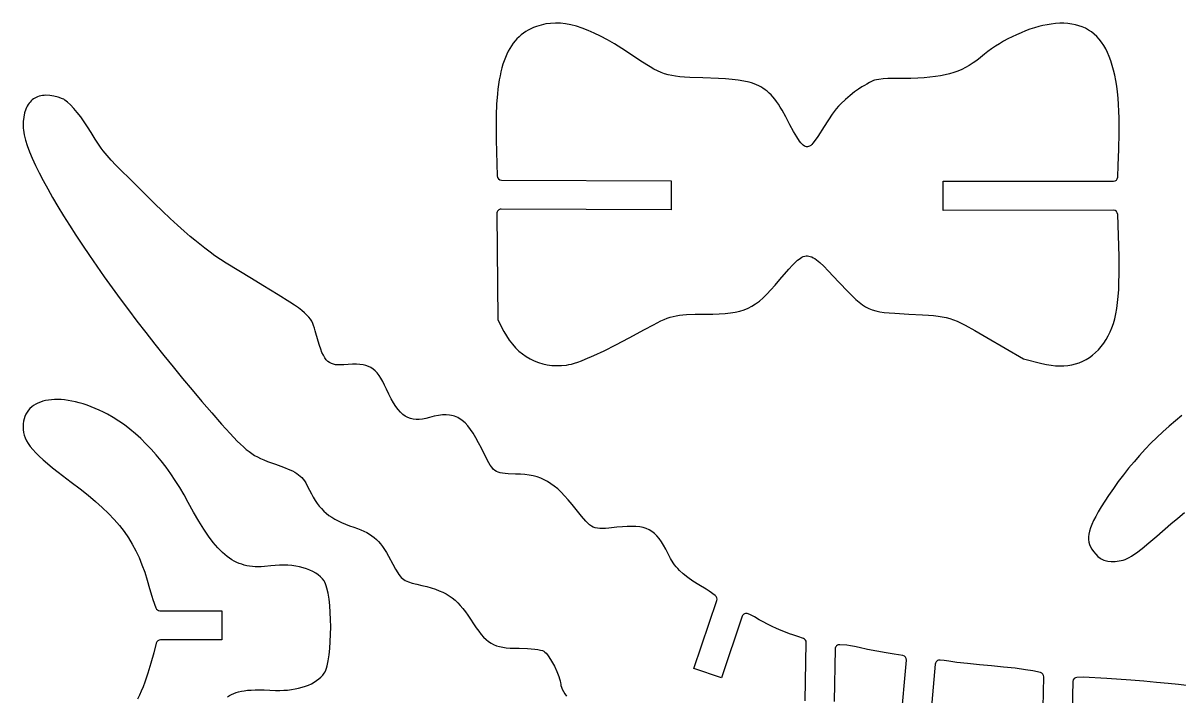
# Model space of a CAD drawing. Header units: millimetres. Extents: x 307 to 1088, y -456 to -130.
# Drawn here: x 709.2 to 898.5, y -266.7 to -156.5 of the extents above; entities that cross this region are included whole.
import ezdxf

# ---------------------------------------------------------------- set-up
doc = ezdxf.new("R2010")
doc.units = ezdxf.units.MM

msp = doc.modelspace()

# ---------------------------------------------------------------- linework, layer by layer
at = {"flags": 128}
for points in [[(798.146288, -212.520491), (798.55156, -212.451974), (798.996308, -212.349979), (799.483296, -212.213249), (800.015283, -212.040527), (800.595033, -211.830555), (801.225304, -211.582073), (802.648467, -210.964545), (804.306859, -210.177879), (806.222576, -209.212009), (808.417707, -208.056865), (810.914346, -206.702382), (812.386555, -205.90608), (813.596753, -205.29751), (814.134967, -205.055762), (814.645319, -204.851507), (815.14036, -204.681599), (815.632634, -204.542891), (816.13469, -204.432237), (816.659077, -204.346492), (817.21834, -204.282505), (817.825029, -204.237136), (819.23087, -204.189645), (820.976979, -204.178852), (822.130261, -204.16926), (823.178896, -204.138067), (824.13401, -204.080094), (825.006735, -203.990153), (825.808196, -203.863065), (826.549522, -203.693644), (827.241845, -203.476709), (827.896285, -203.207079), (828.52398, -202.879567), (829.13605, -202.488992), (829.74363, -202.030172), (830.357845, -201.497924), (830.989823, -200.887063), (831.65069, -200.192406), (832.351582, -199.408773), (833.10362, -198.530978), (834.57266, -196.810539), (835.18644, -196.13612), (835.738783, -195.586336), (835.996388, -195.358361), (836.243993, -195.161757), (836.483391, -194.9966), (836.716365, -194.862958), (836.944702, -194.760904), (837.170194, -194.690512), (837.394623, -194.65185), (837.619777, -194.644992), (837.847446, -194.670008), (838.079413, -194.726972), (838.317469, -194.815953), (838.563399, -194.937023), (838.81899, -195.090257), (839.08603, -195.275722), (839.661604, -195.743639), (840.304418, -196.34135), (841.028768, -197.069425), (842.779265, -198.918969), (844.308596, -200.537171), (844.953683, -201.193221), (845.541391, -201.757494), (846.088474, -202.237684), (846.611688, -202.641479), (847.127784, -202.976574), (847.65352, -203.250659), (848.205649, -203.47143), (848.800924, -203.646572), (849.456099, -203.783785), (850.187932, -203.890754), (851.013171, -203.975178), (851.948578, -204.044744), (854.216899, -204.170071), (856.487897, -204.292646), (857.429657, -204.355669), (858.267274, -204.427353), (859.019509, -204.513319), (859.705119, -204.619198), (860.34287, -204.750615), (860.95152, -204.913195), (861.549832, -205.112566), (862.156566, -205.354349), (862.790484, -205.644177), (863.470346, -205.987675), (865.042948, -206.858175), (867.02446, -208.010863), (872.987122, -211.500955), (876.003611, -212.259874), (876.769012, -212.431826), (877.514387, -212.557591), (878.239496, -212.63724), (878.944093, -212.670841), (879.627942, -212.658461), (880.290799, -212.600173), (880.932421, -212.496039), (881.552568, -212.346131), (882.150999, -212.150518), (882.727472, -211.909267), (883.281743, -211.622448), (883.813575, -211.290127), (884.322721, -210.912377), (884.808946, -210.489261), (885.272002, -210.02085), (885.711652, -209.507213), (886.144782, -208.934118), (886.538323, -208.346648), (886.893654, -207.737898), (887.212162, -207.100969), (887.49522, -206.428958), (887.744216, -205.714962), (887.960527, -204.95208), (888.145532, -204.13341), (888.300617, -203.252052), (888.427156, -202.301102), (888.526534, -201.273658), (888.600133, -200.162822), (888.64933, -198.961686), (888.675508, -197.663354), (888.680045, -196.26092), (888.664326, -194.747484), (888.438065, -187.865359, 0.404638), (887.725306, -187.17569), (859.852031, -187.177409), (859.851738, -182.423409), (887.726977, -182.42169, 0.402126), (888.439423, -181.738093), (888.520327, -179.784231), (888.599196, -177.196467), (888.659798, -174.464989), (888.669777, -173.237875), (888.658108, -172.056323), (888.624645, -170.920103), (888.569251, -169.828984), (888.491777, -168.78274), (888.392086, -167.781144), (888.270029, -166.823964), (888.12547, -165.910972), (887.95826, -165.041941), (887.768261, -164.21664), (887.555325, -163.434842), (887.319315, -162.69632), (887.060082, -162.000843), (886.777487, -161.348183), (886.471389, -160.738114), (886.14164, -160.170401), (885.788101, -159.644822), (885.410627, -159.161146), (885.009075, -158.719145), (884.583305, -158.318587), (884.133172, -157.959249), (883.658533, -157.640897), (883.159246, -157.363309), (882.635168, -157.126248), (882.086155, -156.929494), (881.512066, -156.772812), (880.912756, -156.655975), (880.288085, -156.578756), (879.637906, -156.540926), (878.96208, -156.542257), (878.260461, -156.582519), (877.532911, -156.661483), (876.878637, -156.765367), (876.200817, -156.905641), (875.503723, -157.080372), (874.791626, -157.287623), (874.068795, -157.525453), (873.339498, -157.791929), (872.608007, -158.085116), (871.878594, -158.403075), (871.155525, -158.743868), (870.443071, -159.105562), (869.745503, -159.486215), (869.06709, -159.883896), (868.412106, -160.296667), (867.784815, -160.72259), (867.189491, -161.159727), (866.630404, -161.606147), (865.982548, -162.132517), (865.354944, -162.610584), (864.740216, -163.042789), (864.130984, -163.431574), (863.519873, -163.779379), (862.899503, -164.088643), (862.262497, -164.361812), (861.601475, -164.601321), (860.909062, -164.809618), (860.17788, -164.989138), (859.400549, -165.142327), (858.56969, -165.271621), (857.67793, -165.379466), (856.717886, -165.468301), (855.682182, -165.540567), (854.56344, -165.598706), (853.125305, -165.608444), (851.570172, -165.587116), (850.788787, -165.597035), (850.026217, -165.637869), (849.298484, -165.722517), (848.95269, -165.785298), (848.621615, -165.863867), (848.415762, -165.932147), (848.205045, -166.023816), (847.778286, -166.253246), (847.359846, -166.503989), (846.968247, -166.727874), (846.547069, -166.967573), (845.988526, -167.324298), (845.327088, -167.789114), (844.597223, -168.353071), (843.833405, -169.007233), (843.070098, -169.742654), (842.69941, -170.138044), (842.341776, -170.550394), (842.001503, -170.978587), (841.682905, -171.421507), (840.349488, -173.466369), (839.327286, -175.081398), (838.901254, -175.705917), (838.515065, -176.196808), (838.332956, -176.389416), (838.156062, -176.545347), (837.982802, -176.663508), (837.811594, -176.742812), (837.640856, -176.782165), (837.469006, -176.78048), (837.294463, -176.736665), (837.115644, -176.649628), (836.93097, -176.518282), (836.738856, -176.341534), (836.537724, -176.118293), (836.325988, -175.847472), (835.864384, -175.158722), (835.341392, -174.266558), (834.744358, -173.162258), (834.060629, -171.8371), (833.470669, -170.747875), (833.174996, -170.255969), (832.877733, -169.797538), (832.578037, -169.37134), (832.275059, -168.976126), (831.967956, -168.610655), (831.655879, -168.273677), (831.337987, -167.963949), (831.013431, -167.680226), (830.681369, -167.421261), (830.340952, -167.18581), (829.991335, -166.972626), (829.631674, -166.780467), (829.261123, -166.608085), (828.878835, -166.454236), (828.483968, -166.317675), (828.075673, -166.197154), (827.21542, -165.999254), (826.291314, -165.850577), (825.296589, -165.741159), (824.224484, -165.66104), (823.06823, -165.600253), (820.47623, -165.496828), (818.37187, -165.406067), (817.498681, -165.354866), (816.721374, -165.291944), (816.022362, -165.211421), (815.384062, -165.107413), (814.788889, -164.97404), (814.219256, -164.80542), (813.65758, -164.595671), (813.086273, -164.338915), (812.487754, -164.029265), (811.844433, -163.660845), (810.353053, -162.724162), (808.471453, -161.481811), (807.208919, -160.662157), (806.003307, -159.919437), (804.851273, -159.252682), (803.749464, -158.660913), (802.694533, -158.143162), (801.683126, -157.698456), (800.711901, -157.325824), (799.777505, -157.024289), (798.876586, -156.792881), (798.0058, -156.630629), (797.161794, -156.536557), (796.341221, -156.509695), (795.54073, -156.54907), (794.756974, -156.65371), (793.9866, -156.822641), (793.226264, -157.054891), (792.76582, -157.22897), (792.32358, -157.424269), (791.899366, -157.641285), (791.492999, -157.880513), (791.104307, -158.142451), (790.733112, -158.427599), (790.379239, -158.736449), (790.042511, -159.069503), (789.722749, -159.427253), (789.419782, -159.810202), (789.133429, -160.218842), (788.863516, -160.653671), (788.609867, -161.115189), (788.372304, -161.603891), (788.150654, -162.120275), (787.944739, -162.664839), (787.754382, -163.238076), (787.579409, -163.840486), (787.419641, -164.472566), (787.274903, -165.134815), (787.145017, -165.827725), (787.02981, -166.5518), (786.929104, -167.307531), (786.842724, -168.095416), (786.712234, -169.769644), (786.636928, -171.578461), (786.615397, -173.525839), (786.646234, -175.615759), (786.801448, -181.551409, 0.405584), (787.511875, -182.245864), (815.317198, -182.340615), (815.300998, -187.094588), (787.458352, -186.999709, 0.418036), (786.742855, -187.719669), (786.91039, -205.124574), (787.908951, -207.011318), (788.333165, -207.754214), (788.792484, -208.447385), (789.285543, -209.090102), (789.810986, -209.68163), (790.367444, -210.221235), (790.953562, -210.708188), (791.567974, -211.141752), (792.209322, -211.521198), (792.876239, -211.845789), (793.567369, -212.114794), (794.281343, -212.327483), (795.016806, -212.483117), (795.772395, -212.580969), (796.546746, -212.620306), (797.338496, -212.600389), (798.146288, -212.520491)], [(837.266504, -267.541221), (837.426872, -257.979221, 0.319929), (836.95773, -257.297154), (836.06907, -256.973764), (835.232033, -256.716342), (834.662124, -256.530118), (834.013481, -256.28784), (833.308667, -255.999712), (832.570245, -255.675941), (831.820767, -255.326729), (831.082801, -254.962278), (830.378905, -254.592797), (829.731639, -254.228486), (828.95807, -253.787317), (828.309515, -253.445858), (827.899772, -253.258111, 0.44521), (826.926953, -253.678697), (823.528986, -263.763215), (819.023856, -262.245216), (822.785761, -251.080601, 0.332321), (822.519929, -250.269409), (821.523874, -249.569623, 0.009236), (821.502043, -249.55488), (821.029869, -249.248557), (819.824707, -248.508057), (818.85615, -247.895735), (818.016442, -247.309519), (817.289598, -246.73332), (816.659634, -246.151052), (816.375984, -245.852615), (816.110563, -245.546629), (815.861368, -245.23108), (815.626404, -244.903959), (815.191173, -244.206956), (814.788885, -243.439535), (814.420721, -242.70686), (814.059326, -242.049929), (813.698816, -241.465693), (813.333319, -240.951103), (812.956952, -240.503115), (812.563839, -240.118676), (812.148097, -239.794738), (811.703852, -239.528253), (811.225225, -239.316174), (810.706333, -239.155451), (810.141301, -239.043035), (809.52425, -238.975878), (808.849299, -238.950934), (808.110572, -238.965151), (807.30219, -239.015481), (806.418272, -239.098881), (805.07618, -239.235473), (804.522978, -239.277776), (804.035246, -239.297018), (803.603167, -239.2889), (803.216919, -239.249129), (802.866682, -239.173402), (802.54264, -239.057421), (802.234971, -238.89689), (801.933857, -238.687512), (801.629478, -238.424987), (801.312013, -238.105017), (800.598554, -237.275548), (799.714925, -236.164721), (799.0602, -235.34971), (798.438495, -234.611637), (797.843751, -233.946961), (797.269898, -233.352134), (796.710875, -232.82361), (796.160616, -232.357847), (795.613053, -231.951294), (795.062126, -231.600408), (794.501765, -231.301646), (793.925906, -231.051459), (793.328485, -230.846303), (792.703438, -230.68263), (792.044698, -230.556898), (791.3462, -230.465557), (790.60188, -230.405067), (789.805671, -230.37188), (788.610632, -230.333843), (788.119515, -230.302512), (787.688418, -230.254706), (787.309153, -230.18422), (786.973537, -230.084859), (786.673379, -229.950416), (786.400495, -229.774697), (786.146696, -229.551494), (785.903795, -229.274609), (785.663608, -228.937843), (785.417945, -228.534994), (784.877451, -227.506242), (784.216816, -226.138745), (783.768208, -225.236409), (783.325551, -224.422453), (782.885245, -223.694742), (782.443691, -223.05114), (781.99729, -222.48952), (781.542449, -222.007744), (781.075563, -221.603681), (780.83648, -221.430122), (780.593037, -221.275193), (780.344786, -221.138625), (780.091271, -221.020153), (779.83205, -220.919506), (779.56667, -220.836423), (779.294679, -220.770632), (779.015629, -220.721873), (778.434555, -220.674366), (777.819846, -220.691771), (777.167906, -220.771956), (776.475137, -220.912784), (775.737936, -221.112124), (775.128117, -221.27651), (774.556465, -221.390694), (774.019636, -221.452484), (773.514291, -221.459687), (773.037084, -221.410114), (772.584677, -221.301573), (772.153722, -221.131872), (771.740882, -220.898824), (771.342816, -220.600232), (770.956175, -220.233908), (770.577624, -219.797662), (770.203814, -219.2893), (769.83141, -218.706631), (769.457065, -218.047468), (769.07744, -217.309616), (768.68919, -216.490882), (768.373054, -215.821745), (768.066989, -215.223485), (767.765319, -214.692857), (767.462373, -214.226621), (767.152474, -213.82153), (766.82995, -213.474343), (766.489124, -213.181815), (766.124328, -212.940702), (765.729884, -212.747761), (765.300118, -212.599745), (764.829358, -212.493417), (764.311928, -212.425527), (763.742156, -212.392834), (763.114367, -212.392095), (762.422888, -212.420065), (761.662046, -212.4735), (761.178022, -212.502395), (760.738108, -212.503103), (760.338342, -212.470895), (759.974756, -212.401054), (759.643388, -212.288847), (759.340271, -212.12956), (759.061441, -211.918461), (758.802933, -211.650832), (758.560781, -211.321943), (758.331023, -210.927076), (758.109691, -210.461503), (757.89282, -209.9205), (757.676447, -209.299347), (757.456607, -208.593314), (756.990665, -206.907726), (756.869519, -206.466122), (756.742167, -206.063934), (756.598135, -205.692038), (756.426939, -205.341311), (756.218107, -205.002634), (755.961158, -204.666881), (755.645616, -204.32493), (755.261001, -203.967662), (754.796837, -203.585949), (754.242644, -203.170673), (753.587947, -202.712708), (752.822268, -202.202935), (750.916042, -200.991468), (748.44015, -199.46329), (746.535847, -198.320312), (744.476215, -197.098914), (742.432308, -195.853409), (741.469706, -195.238588), (740.575184, -194.638108), (739.766431, -194.045903), (738.915247, -193.379518), (737.286091, -192.079016), (736.505689, -191.441797), (735.546258, -190.609264), (734.445343, -189.61666), (733.24049, -188.49923), (731.969242, -187.292216), (730.669139, -186.030865), (729.377729, -184.750421), (728.132557, -183.486128), (726.69474, -182.0577), (725.129177, -180.531778), (724.34953, -179.752949), (723.599192, -178.974582), (722.898581, -178.204949), (722.268113, -177.452332), (721.936443, -177.011272), (721.604397, -176.529645), (720.9469, -175.493612), (720.311057, -174.442087), (719.712308, -173.472925), (719.167754, -172.661702), (718.59952, -171.882011), (718.024348, -171.152552), (717.458981, -170.492027), (716.920162, -169.919136), (716.424631, -169.452583), (715.989132, -169.111068), (715.799126, -168.993045), (715.630407, -168.913292), (714.882208, -168.658613), (714.175321, -168.478517), (713.51071, -168.372339), (712.889338, -168.339408), (712.595166, -168.3502), (712.312165, -168.379054), (712.040455, -168.425886), (711.780156, -168.490609), (711.531389, -168.573143), (711.294274, -168.673403), (711.068932, -168.791307), (710.85548, -168.926767), (710.654043, -169.079706), (710.464736, -169.250035), (710.287686, -169.43767), (710.123009, -169.642532), (709.970827, -169.864534), (709.831259, -170.103591), (709.704425, -170.359623), (709.590447, -170.632545), (709.401538, -171.228723), (709.265492, -171.891454), (709.183277, -172.620074), (709.155851, -173.413909), (709.166959, -173.731647), (709.199868, -174.072533), (709.329933, -174.821979), (709.543713, -175.658755), (709.838872, -176.579357), (710.213076, -177.580283), (710.663996, -178.658034), (711.189294, -179.809111), (711.786636, -181.030012), (712.453689, -182.317238), (713.188122, -183.667286), (713.987598, -185.076659), (714.849783, -186.541854), (715.772345, -188.059373), (716.75295, -189.625717), (717.789262, -191.23738), (718.87895, -192.890866), (720.01968, -194.582674), (721.209116, -196.309306), (722.444928, -198.067256), (723.724779, -199.853028), (725.046336, -201.66312), (726.407264, -203.494031), (727.805232, -205.342265), (729.237905, -207.204316), (730.702949, -209.076686), (732.19803, -210.955878), (733.720815, -212.838386), (735.268969, -214.720713), (736.840159, -216.599359), (738.43205, -218.470821), (740.042311, -220.331603), (741.668607, -222.178199), (743.064607, -223.729574), (744.230052, -224.963862), (744.749177, -225.479239), (745.238098, -225.935908), (745.705955, -226.340725), (746.161895, -226.700546), (746.615063, -227.022223), (747.074599, -227.312614), (747.549652, -227.578574), (748.049366, -227.826954), (748.582881, -228.064614), (749.159344, -228.298406), (750.477693, -228.781802), (751.78751, -229.254126), (752.826501, -229.670168), (753.259519, -229.868552), (753.642927, -230.06663), (753.982753, -230.268991), (754.285031, -230.480221), (754.555795, -230.704909), (754.801073, -230.947646), (755.026897, -231.213019), (755.239301, -231.505614), (755.444313, -231.830019), (755.64797, -232.190827), (756.075328, -233.039993), (756.372486, -233.633038), (756.676585, -234.185921), (756.990594, -234.701119), (757.317479, -235.181119), (757.660212, -235.628394), (758.021756, -236.045427), (758.405078, -236.434699), (758.813152, -236.798686), (759.248939, -237.139874), (759.715411, -237.460738), (760.215534, -237.76376), (760.752278, -238.051418), (761.328605, -238.326196), (761.94749, -238.590571), (762.611895, -238.847023), (763.324791, -239.098035), (763.923379, -239.308435), (764.474536, -239.5214), (764.982738, -239.74116), (765.45246, -239.971946), (765.888169, -240.217987), (766.294341, -240.483507), (766.675448, -240.772743), (767.035965, -241.089918), (767.380364, -241.439263), (767.713115, -241.82501), (768.038695, -242.251384), (768.361575, -242.72262), (768.686228, -243.24294), (769.017126, -243.816579), (769.715552, -245.140725), (770.132896, -245.931085), (770.521241, -246.571527), (770.712221, -246.841989), (770.905167, -247.08272), (771.103152, -247.296308), (771.309248, -247.485334), (771.526524, -247.65238), (771.758056, -247.800034), (772.006914, -247.930876), (772.276171, -248.047494), (772.888167, -248.248379), (773.61862, -248.42336), (774.476648, -248.614494), (775.269831, -248.812356), (776.003288, -249.020274), (776.682138, -249.241575), (777.311505, -249.479589), (777.896509, -249.737643), (778.44227, -250.019066), (778.95391, -250.327187), (779.436551, -250.665337), (779.895309, -251.03684), (780.335311, -251.445026), (780.761673, -251.893226), (781.179519, -252.384766), (781.593968, -252.922973), (782.01014, -253.511178), (782.433161, -254.152712), (782.913457, -254.891288), (783.361669, -255.550452), (783.785177, -256.134607), (784.191361, -256.648158), (784.5876, -257.095507), (784.981274, -257.481058), (785.379768, -257.809213), (785.790457, -258.084377), (786.220725, -258.310955), (786.677953, -258.493344), (787.169516, -258.635955), (787.702801, -258.743186), (788.285185, -258.819445), (788.924049, -258.869129), (789.626773, -258.896648), (790.400739, -258.906403), (791.753927, -258.9466), (792.966988, -259.048932), (793.479529, -259.118562), (793.907308, -259.19792), (794.233749, -259.285073), (794.442276, -259.378087), (794.624463, -259.525915), (794.824295, -259.73647), (795.037714, -260.001777), (795.260663, -260.313865), (795.718922, -261.04648), (796.166628, -261.870522), (796.571331, -262.722203), (796.900579, -263.537731), (797.026766, -263.912001), (797.121923, -264.253312), (797.181992, -264.553689), (797.202916, -264.805156), (797.233891, -265.029904), (797.322672, -265.309197), (797.463027, -265.631941), (797.648737, -265.987048), (797.873575, -266.363427), (798.131316, -266.749985)], [(742.623212, -266.884955), (742.963466, -266.661563), (743.310042, -266.465938), (743.669938, -266.29676), (744.050149, -266.152711), (744.457679, -266.032475), (744.899518, -265.934728), (745.382669, -265.858156), (745.914131, -265.801438), (746.500896, -265.763254), (747.149969, -265.742286), (748.663017, -265.746727), (750.509259, -265.80421), (751.177237, -265.816192), (751.832911, -265.799308), (752.474052, -265.75435), (753.098433, -265.682108), (753.703828, -265.583372), (754.288009, -265.458938), (754.848753, -265.309591), (755.383828, -265.136128), (755.891008, -264.939336), (756.368067, -264.720008), (756.812778, -264.478932), (757.222913, -264.216904), (757.596244, -263.934713), (757.930548, -263.63315), (758.223594, -263.313004), (758.473155, -262.975071), (758.601886, -262.747535), (758.722241, -262.472747), (758.834226, -262.153858), (758.937842, -261.794013), (759.119984, -260.964055), (759.268697, -260.008061), (759.38401, -258.951226), (759.46595, -257.818735), (759.514547, -256.635778), (759.529829, -255.427544), (759.511823, -254.219223), (759.460559, -253.036004), (759.376063, -251.903076), (759.258366, -250.845627), (759.107496, -249.888849), (758.92348, -249.057931), (758.819052, -248.69754), (758.706348, -248.378059), (758.585371, -248.102636), (758.456129, -247.874422), (758.191188, -247.52324), (757.872654, -247.193692), (757.504019, -246.886772), (757.088776, -246.603464), (756.630422, -246.344764), (756.132447, -246.111658), (755.598347, -245.905137), (755.031618, -245.72619), (754.435752, -245.575809), (753.814242, -245.454981), (753.170586, -245.364698), (752.508278, -245.305948), (751.830807, -245.279723), (751.141672, -245.28701), (750.444365, -245.3288), (749.742382, -245.406084), (748.672566, -245.519959), (748.162124, -245.54893), (747.666764, -245.558316), (747.185576, -245.547416), (746.71764, -245.515523), (746.262038, -245.461939), (745.817853, -245.385953), (745.384171, -245.286868), (744.960069, -245.163975), (744.544636, -245.016572), (744.136952, -244.843957), (743.7361, -244.645425), (743.341161, -244.420271), (742.951222, -244.167793), (742.565363, -243.887288), (742.182666, -243.578047), (741.802218, -243.239375), (741.423096, -242.870559), (741.044387, -242.470902), (740.665175, -242.039698), (740.284539, -241.576242), (739.515335, -240.549764), (738.729434, -239.385837), (737.919505, -238.078829), (737.078206, -236.623114), (736.1982, -235.013063), (735.518982, -233.783652), (734.814206, -232.591268), (734.08519, -231.437346), (733.333235, -230.32331), (732.559657, -229.250599), (731.765761, -228.220638), (730.95286, -227.23486), (730.12226, -226.294695), (729.275273, -225.401575), (728.413207, -224.556932), (727.537373, -223.762194), (726.649078, -223.018794), (725.749633, -222.328162), (724.84035, -221.691729), (723.922533, -221.110928), (722.997495, -220.58719), (722.310155, -220.233647), (721.628966, -219.908533), (720.954958, -219.611693), (720.28916, -219.342975), (719.6326, -219.10223), (718.986308, -218.889308), (718.351313, -218.704054), (717.728644, -218.546317), (717.119331, -218.415948), (716.524401, -218.312795), (715.944886, -218.236705), (715.381813, -218.18753), (714.836211, -218.165115), (714.309108, -218.169308), (713.801536, -218.199962), (713.314522, -218.256924), (712.849096, -218.340041), (712.406284, -218.449162), (711.987122, -218.584137), (711.592632, -218.744813), (711.223848, -218.931041), (710.881798, -219.142668), (710.567508, -219.379543), (710.282009, -219.641515), (710.026332, -219.92843), (709.801504, -220.240141), (709.608553, -220.576496), (709.44851, -220.937339), (709.322405, -221.322522), (709.231264, -221.731896), (709.17612, -222.165306), (709.157997, -222.622601), (709.177831, -223.094281), (709.238951, -223.553648), (709.346042, -224.006091), (709.503784, -224.457005), (709.716859, -224.911778), (709.989952, -225.375799), (710.327745, -225.85446), (710.734918, -226.353155), (711.216156, -226.877269), (711.776139, -227.432196), (712.41955, -228.023325), (713.151072, -228.656049), (713.975385, -229.335757), (714.897176, -230.067838), (717.051907, -231.710689), (718.485139, -232.803104), (719.804854, -233.855333), (721.017338, -234.875917), (722.12887, -235.873394), (723.14573, -236.8563), (724.074198, -237.833176), (724.920555, -238.812559), (725.691083, -239.802986), (726.392063, -240.812995), (727.029771, -241.851128), (727.610494, -242.925917), (728.140508, -244.045905), (728.626093, -245.21963), (729.073535, -246.455627), (729.489111, -247.762435), (729.879098, -249.148594), (730.219154, -250.394496), (730.375223, -250.899276), (730.88496, -252.297644, 0.31519), (731.555002, -252.766522), (741.720109, -252.765578), (741.720551, -257.519578), (731.659495, -257.520513, 0.341052), (730.969697, -258.053062), (730.543134, -259.682914), (730.090318, -261.377663), (729.606004, -262.974719), (729.083502, -264.483425), (728.805842, -265.207566), (728.516126, -265.913119), (728.21352, -266.601253), (727.897184, -267.273138)], [(852.934327, -271.151469), (853.839985, -260.872378, 0.393231), (853.243278, -260.105805), (851.80201, -259.873148), (850.512057, -259.663178), (849.005821, -259.391446), (847.470607, -259.093059), (846.093716, -258.803129), (845.344445, -258.644015), (844.674449, -258.519071), (844.079439, -258.430984), (842.942748, -258.325764, 0.436514), (842.16402, -259.02387), (842.019836, -267.620941)], [(876.065557, -276.130996), (876.34608, -263.597284, 0.359535), (875.783623, -262.884283), (874.55941, -262.620023), (873.344045, -262.419499), (871.66209, -262.198441), (869.735747, -261.983686), (867.787237, -261.802076), (865.822141, -261.624721), (863.850643, -261.421556), (862.101848, -261.217648), (860.804871, -261.03807), (860.01194, -260.916708), (859.339556, -260.848738, 0.417987), (858.557488, -261.495636), (857.669981, -271.568712)], [(900.58938, -265.122566), (898.392924, -264.86156), (896.69691, -264.681324), (894.79537, -264.498725), (892.743558, -264.321085), (890.596732, -264.155724), (886.682063, -263.892058), (882.766664, -263.639022), (881.77007, -263.676443, 0.396773), (881.083907, -264.373085), (880.818366, -276.237371)]]:
    msp.add_lwpolyline(points, format="xyb", dxfattribs=at)
msp.add_lwpolyline([(898.930568, -220.794757), (897.88267, -221.650914), (896.853802, -222.533779), (895.844509, -223.442977), (894.855342, -224.378134), (893.886845, -225.338877), (892.939567, -226.324828), (892.014056, -227.335616), (891.110861, -228.370864), (890.230527, -229.430196), (889.373602, -230.51324), (888.540632, -231.619622), (887.732169, -232.748963), (886.948755, -233.900893), (885.756228, -235.753603), (885.264648, -236.566858), (884.840781, -237.312389), (884.483074, -237.995957), (884.189966, -238.623321), (883.959903, -239.200238), (883.791326, -239.73247), (883.682681, -240.225771), (883.63241, -240.685904), (883.638954, -241.118627), (883.70076, -241.529696), (883.816268, -241.92487), (883.983925, -242.309911), (884.202172, -242.690575), (884.469451, -243.072623), (884.832036, -243.517645), (885.189418, -243.880197), (885.555434, -244.166562), (885.745998, -244.283134), (885.943907, -244.383016), (886.150891, -244.466993), (886.368677, -244.535845), (886.843575, -244.631329), (887.382431, -244.675746), (887.99908, -244.675382), (888.338641, -244.655822), (888.669123, -244.616979), (888.994972, -244.556171), (889.32063, -244.470706), (889.650543, -244.357898), (889.989154, -244.215059), (890.34091, -244.039501), (890.710253, -243.82854), (891.101628, -243.579483), (891.519479, -243.289646), (892.452389, -242.576881), (893.544538, -241.668739), (894.831476, -240.543721), (897.142203, -238.532406), (898.268897, -237.584451), (899.378202, -236.67411)], dxfattribs=at)

doc.saveas('drawing.dxf')
